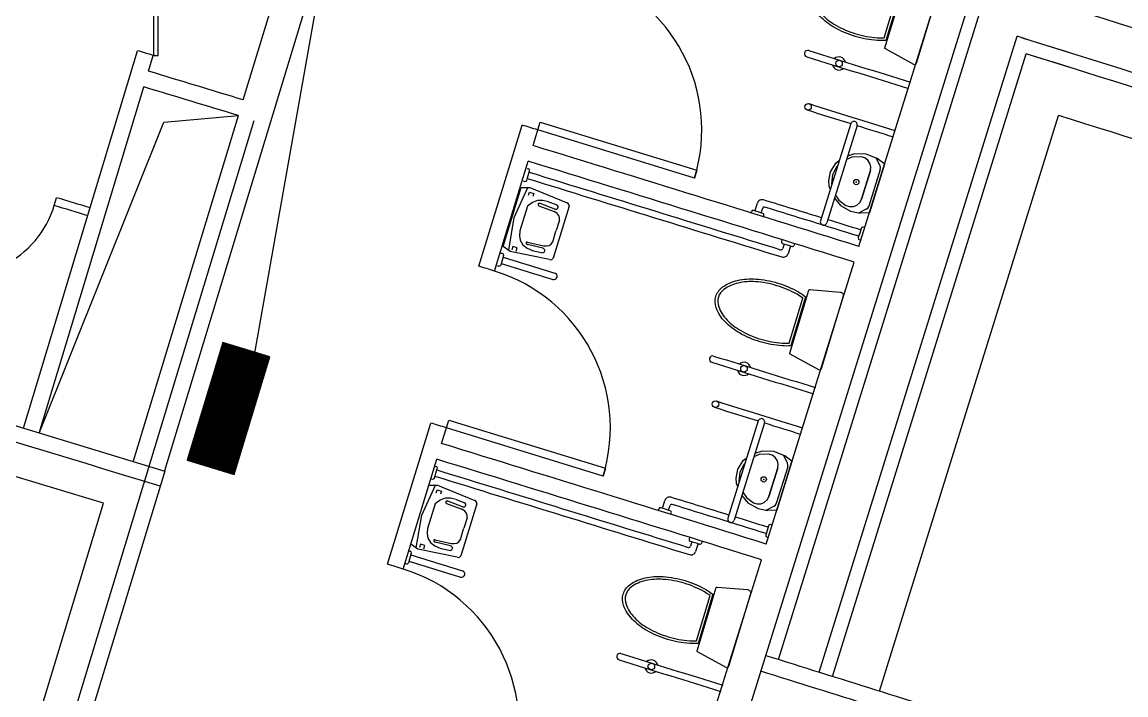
# Model space of a CAD drawing. Extents: x 23618587 to 48466785, y 42305484 to 86624613.
# Drawn here: x 24307524 to 24314257, y 43210719 to 43214820 of the extents above; entities that cross this region are included whole.
import ezdxf

# ---------------------------------------------------------------- set-up
doc = ezdxf.new("R2010")
doc.units = 0
doc.header["$MEASUREMENT"] = 0
doc.layers.get('0').update_dxf_attribs({"linetype": 'CONTINUOUS'})
for name, color, linetype in [('AC-W', 7, 'CONTINUOUS'), ('EQUIP', 3, 'CONTINUOUS'), ('楼控', 1, 'CONTINUOUS')]:
    doc.layers.add(name, color=color, linetype=linetype)

# ---------------------------------------------------------------- blocks, each defined once
blk = doc.blocks.new('WC-3')
for points in [[(381.7, 218.2, 0.033558), (397, 268.9, 0.056391), (412.3, 405, 0.056391), (397, 541, 0.070142), (357.6, 644, 0.106098), (290.1, 721.4, 0.162033), (225.3, 743, 0.162033), (160.5, 721.4, 0.106098), (93, 644, 0.070142), (53.6, 541, 0.056391), (38.2, 405, 0.056391), (53.6, 268.9, 0.033558), (68.9, 218.2)], [(54.8, 405, -0.056391), (69.8, 537.3, -0.070142), (107.5, 636, -0.106098), (170.4, 708.2, -0.162033), (225.3, 726.4, -0.162033), (280.1, 708.2, -0.106098), (343.1, 636, -0.070142), (380.8, 537.3, -0.056391), (395.8, 405, -0.056391), (380.8, 272.6, -0.027675), (369.2, 232.4), (81.4, 232.4, -0.027675), (69.8, 272.6, -0.056391)], [(-19.6, 24.2, 0.477064), (0, 0), (462.9, 0, 0.477064), (472.7, 12.1), (431.3, 206.6, 0.354037), (426.4, 210.5), (24.2, 210.5, 0.354037), (19.3, 206.6)]]:
    blk.add_lwpolyline(points, format="xyb", close=True)
blk = doc.blocks.new('*X69')
at = {"color": 0}
for p, q in [((-250, 32.8), (-82.8, 200)), ((-250, 68.2), (-118.2, 200)), ((-250, 103.6), (-153.6, 200)), ((-250, 138.9), (-188.9, 200)), ((-250, 174.3), (-224.3, 200)), ((-247.5, 0), (-47.5, 200)), ((-212.1, 0), (-12.1, 200)), ((-176.8, 0), (23.2, 200)), ((-141.4, 0), (58.6, 200)), ((-106.1, 0), (93.9, 200)), ((-70.7, 0), (129.3, 200)), ((-35.4, 0), (164.6, 200)), ((0, 0), (200, 200)), ((35.4, 0), (235.4, 200)), ((70.7, 0), (250, 179.3)), ((106.1, 0), (250, 143.9)), ((141.4, 0), (250, 108.6)), ((176.8, 0), (250, 73.2)), ((212.1, 0), (250, 37.9)), ((247.5, 0), (250, 2.5))]:
    blk.add_line(p, q, dxfattribs=at)
blk = doc.blocks.new('_LINKPT1')
blk.add_line((0, 0), (0, 0))
blk = doc.blocks.new('M_Z3')
for p, q in [((-0.75, 0.6), (-0.75, 0)), ((0.75, 0.6), (-0.75, 0.6)), ((0.75, 0), (0.75, 0.6)), ((-0.75, 0), (0.75, 0))]:
    blk.add_line(p, q)
at = {"const_width": 0.6}
blk.add_lwpolyline([(-0.75, 0.3), (0.75, 0.3)], dxfattribs=at)
at = {"xscale": 0.003, "yscale": 0.003, "zscale": 0.003}
blk.add_blockref('*X69', (0, 0), dxfattribs=at)
for p in [(0, 0.6), (-0.75, 0.3), (0.75, 0.3), (0, 0)]:
    blk.add_blockref('_LINKPT1', p)
at = {"width": 0.8, "flags": 9}
blk.add_attdef('A', (0, 0), '', height=0.00003, dxfattribs=at)

msp = doc.modelspace()

# ---------------------------------------------------------------- linework, layer by layer
at = {"layer": 'AC-W', "color": 7}
for p, q in [((24308872.56648, 43214346.01378), (24309483.11403, 43216355.32629)), ((24308872.56648, 43214346.01378), (24309483.11403, 43216355.32629)), ((24308395.24031, 43212087.21764), (24309674.47569, 43216297.18237)), ((24308395.24031, 43212087.21764), (24309674.47569, 43216297.18237)), ((24312628.59074, 43213452.7277), (24313178.79263, 43215218.93234)), ((24312628.59074, 43213452.7277), (24313178.79263, 43215218.93234)), ((24310752.45106, 43206757.67539), (24313369.76692, 43215159.52841)), ((24310752.45106, 43206757.67539), (24313369.76692, 43215159.52841)), ((24312137.33566, 43210934.31694), (24313422.32218, 43215059.2558)), ((24312137.33566, 43210934.31694), (24313422.32218, 43215059.2558)), ((24312385.56986, 43210856.98789), (24313593.18393, 43214733.55323)), ((24312385.56986, 43210856.98789), (24313593.18393, 43214733.55323)), ((24307532.55053, 43212344.17341), (24308228.43688, 43214645.64991)), ((24307532.55053, 43212344.17341), (24308228.43688, 43214645.64991)), ((24308295.21455, 43214520.9874), (24308324.15698, 43214616.70749)), ((24308295.21455, 43214520.9874), (24308324.15698, 43214616.70749)), ((24312466.72335, 43210831.70724), (24313649.03468, 43214627.04816)), ((24312466.72335, 43210831.70724), (24313649.03468, 43214627.04816)), ((24307628.23102, 43212315.10003), (24308266.27213, 43214425.2673)), ((24307628.23102, 43212315.10003), (24308266.27213, 43214425.2673)), ((24308203.8795, 43212145.36433), (24308843.49314, 43214250.33337)), ((24308203.8795, 43212145.36433), (24308843.49314, 43214250.33337)), ((24312579.24274, 43214201.40127), (24312394.0783, 43213608.35028)), ((24312579.24274, 43214201.40127), (24312394.0783, 43213608.35028)), ((24312753.14743, 43210742.48141), (24313846.12378, 43214251.04788)), ((24312753.14743, 43210742.48141), (24313846.12378, 43214251.04788)), ((24310310.05816, 43213332.10751), (24310574.25348, 43214192.45677)), ((24310310.05816, 43213332.10751), (24310574.25348, 43214192.45677)), ((24310640.49323, 43214067.50875), (24310669.84827, 43214163.10312)), ((24310640.49323, 43214067.50875), (24310669.84827, 43214163.10312)), ((24312617.42494, 43214189.47989), (24312432.26051, 43213596.4289)), ((24312617.42494, 43214189.47989), (24312432.26051, 43213596.4289)), ((24312585.31349, 43213996.55505), (24312553.05983, 43213983.32911)), ((24312585.31349, 43213996.55505), (24312553.05983, 43213983.32911)), ((24312602.40571, 43214016.92751), (24312559.17828, 43214002.92547)), ((24312602.40571, 43214016.92751), (24312559.17828, 43214002.92547)), ((24312641.72276, 43213999.14058), (24312585.31349, 43213996.55505)), ((24312641.72276, 43213999.14058), (24312585.31349, 43213996.55505)), ((24312673.74938, 43214014.88236), (24312602.40571, 43214016.92751)), ((24312673.74938, 43214014.88236), (24312602.40571, 43214016.92751)), ((24312642.37258, 43213999.05665), (24312641.72276, 43213999.14058)), ((24312642.37258, 43213999.05665), (24312641.72276, 43213999.14058)), ((24312664.61522, 43213992.12769), (24312642.37258, 43213999.05665)), ((24312664.61522, 43213992.12769), (24312642.37258, 43213999.05665)), ((24312740.54292, 43213989.2429), (24312673.74938, 43214014.88236)), ((24312740.54292, 43213989.2429), (24312673.74938, 43214014.88236)), ((24312756.80928, 43213945.6871), (24312733.11368, 43213992.48969)), ((24312756.80928, 43213945.6871), (24312733.11368, 43213992.48969)), ((24310405.65294, 43213302.75386), (24310611.1382, 43213971.91439)), ((24310405.65294, 43213302.75386), (24310611.1382, 43213971.91439)), ((24310603.87254, 43213928.35493), (24310613.30557, 43213925.42804)), ((24310603.87254, 43213928.35493), (24310613.30557, 43213925.42804)), ((24312483.42017, 43213955.84447), (24312453.53351, 43213907.95308)), ((24312483.42017, 43213955.84447), (24312453.53351, 43213907.95308)), ((24312492.78756, 43213938.06817), (24312467.83089, 43213889.22118)), ((24312492.78756, 43213938.06817), (24312467.83089, 43213889.22118)), ((24312508.53273, 43213974.92885), (24312483.42017, 43213955.84447)), ((24312508.53273, 43213974.92885), (24312483.42017, 43213955.84447)), ((24312498.71469, 43213943.48328), (24312492.78756, 43213938.06817)), ((24312498.71469, 43213943.48328), (24312492.78756, 43213938.06817)), ((24312683.22596, 43213978.26383), (24312664.61522, 43213992.12769)), ((24312683.22596, 43213978.26383), (24312664.61522, 43213992.12769)), ((24312695.96005, 43213959.13724), (24312683.22596, 43213978.26383)), ((24312695.96005, 43213959.13724), (24312683.22596, 43213978.26383)), ((24312784.60698, 43213953.55588), (24312692.66487, 43213658.41225)), ((24312692.66487, 43213658.41225), (24312784.60698, 43213953.55588)), ((24312784.60698, 43213953.55588), (24312692.66487, 43213658.41225)), ((24312692.66487, 43213658.41225), (24312784.60698, 43213953.55588)), ((24312701.28159, 43213937.05486), (24312695.96005, 43213959.13724)), ((24312701.28159, 43213937.05486), (24312695.96005, 43213959.13724)), ((24312698.54871, 43213914.68017), (24312701.28159, 43213937.05486)), ((24312698.54871, 43213914.68017), (24312701.28159, 43213937.05486)), ((24312785.99404, 43213954.71161), (24312740.54292, 43213989.2429)), ((24312785.99404, 43213954.71161), (24312740.54292, 43213989.2429)), ((24312757.58896, 43213944.03454), (24312756.80928, 43213945.6871)), ((24312757.58896, 43213944.03454), (24312756.80928, 43213945.6871)), ((24312760.24973, 43213932.99335), (24312757.58896, 43213944.03454)), ((24312760.24973, 43213932.99335), (24312757.58896, 43213944.03454)), ((24312758.88329, 43213921.806), (24312760.24973, 43213932.99335)), ((24312758.88329, 43213921.806), (24312760.24973, 43213932.99335)), ((24312453.53351, 43213907.95308), (24312442.49535, 43213852.69185)), ((24312453.53351, 43213907.95308), (24312442.49535, 43213852.69185)), ((24312467.83089, 43213889.22118), (24312461.72897, 43213834.69555)), ((24312467.83089, 43213889.22118), (24312461.72897, 43213834.69555)), ((24312698.54871, 43213914.68017), (24312644.18997, 43213740.18301)), ((24312644.18997, 43213740.18301), (24312698.54871, 43213914.68017)), ((24312698.54871, 43213914.68017), (24312644.18997, 43213740.18301)), ((24312644.18997, 43213740.18301), (24312698.54871, 43213914.68017)), ((24312758.88329, 43213921.806), (24312689.46998, 43213698.98212)), ((24312758.88329, 43213921.806), (24312689.46998, 43213698.98212)), ((24310457.53395, 43213452.92362), (24310567.61432, 43213811.16347)), ((24310457.53395, 43213452.92362), (24310567.61432, 43213811.16347)), ((24310526.35072, 43213628.8812), (24310609.56304, 43213812.2161)), ((24310526.35072, 43213628.8812), (24310609.56304, 43213812.2161)), ((24310567.61432, 43213811.16347), (24310620.60698, 43213811.56346)), ((24310567.61432, 43213811.16347), (24310620.60698, 43213811.56346)), ((24310580.16356, 43213851.94889), (24310589.58958, 43213849.02416)), ((24310580.16356, 43213851.94889), (24310589.58958, 43213849.02416)), ((24310620.60698, 43213811.56346), (24310848.15431, 43213718.32137)), ((24310620.60698, 43213811.56346), (24310848.15431, 43213718.32137)), ((24312442.49535, 43213852.69185), (24312444.86777, 43213822.5247)), ((24312442.49535, 43213852.69185), (24312444.86777, 43213822.5247)), ((24312444.86777, 43213822.5247), (24312453.67379, 43213799.22473)), ((24312444.86777, 43213822.5247), (24312453.67379, 43213799.22473)), ((24312461.72897, 43213834.69555), (24312463.07623, 43213829.33922)), ((24312461.72897, 43213834.69555), (24312463.07623, 43213829.33922)), ((24307719.43276, 43213702.14707), (24307733.88164, 43213750.01386)), ((24307719.43276, 43213702.14707), (24307733.88164, 43213750.01386)), ((24310613.50977, 43213764.76742), (24310619.54677, 43213784.4139)), ((24310613.50977, 43213764.76742), (24310619.54677, 43213784.4139)), ((24310619.54677, 43213784.4139), (24310646.1051, 43213776.25303)), ((24310619.54677, 43213784.4139), (24310646.1051, 43213776.25303)), ((24310646.1051, 43213776.25303), (24310640.06811, 43213756.60654)), ((24310646.1051, 43213776.25303), (24310640.06811, 43213756.60654)), ((24310735.12221, 43213725.44466), (24310781.23989, 43213707.3831)), ((24310735.12221, 43213725.44466), (24310781.23989, 43213707.3831)), ((24312478.99182, 43213746.10156), (24312515.7832, 43213703.24461)), ((24312478.99182, 43213746.10156), (24312515.7832, 43213703.24461)), ((24312485.28567, 43213766.2597), (24312506.67038, 43213734.8064)), ((24312485.28567, 43213766.2597), (24312506.67038, 43213734.8064)), ((24312506.67038, 43213734.8064), (24312549.45067, 43213702.93768)), ((24312506.67038, 43213734.8064), (24312549.45067, 43213702.93768)), ((24312633.33839, 43213719.71459), (24312643.99836, 43213739.57871)), ((24312633.33839, 43213719.71459), (24312643.99836, 43213739.57871)), ((24312643.99836, 43213739.57871), (24312644.18997, 43213740.183)), ((24312643.99836, 43213739.57871), (24312644.18997, 43213740.183)), ((24310675.73673, 43213701.22573), (24310769.1028, 43213665.18592)), ((24310675.73673, 43213701.22573), (24310769.1028, 43213665.18592)), ((24310772.9379, 43213680.30731), (24310683.42348, 43213714.39147)), ((24310772.9379, 43213680.30731), (24310683.42348, 43213714.39147)), ((24310860.60934, 43213697.9205), (24310763.56295, 43213382.09777)), ((24310860.60934, 43213697.9205), (24310763.56295, 43213382.09777)), ((24311969.43503, 43213655.61334), (24311972.34181, 43213665.04491)), ((24311969.43503, 43213655.61334), (24311972.34181, 43213665.04491)), ((24311994.4005, 43213668.71268), (24312009.16376, 43213716.61482)), ((24311994.4005, 43213668.71268), (24312009.16376, 43213716.61482)), ((24312032.62798, 43213656.93727), (24312041.49988, 43213685.72379)), ((24312032.62798, 43213656.93727), (24312041.49988, 43213685.72379)), ((24312515.7832, 43213703.24461), (24312577.76234, 43213667.72064)), ((24312515.7832, 43213703.24461), (24312577.76234, 43213667.72064)), ((24312549.45067, 43213702.93768), (24312571.62677, 43213695.79886)), ((24312549.45067, 43213702.93768), (24312571.62677, 43213695.79886)), ((24312571.62677, 43213695.79886), (24312594.83027, 43213696.41982)), ((24312571.62677, 43213695.79886), (24312594.83027, 43213696.41982)), ((24312577.76234, 43213667.72064), (24312636.4821, 43213655.19706)), ((24312577.76234, 43213667.72064), (24312636.4821, 43213655.19706)), ((24312594.83027, 43213696.41982), (24312616.26249, 43213704.72567)), ((24312594.83027, 43213696.41982), (24312616.26249, 43213704.72567)), ((24312616.26249, 43213704.72567), (24312633.33839, 43213719.71459)), ((24312616.26249, 43213704.72567), (24312633.33839, 43213719.71459)), ((24312673.04678, 43213679.90562), (24312625.11343, 43213656.23293)), ((24312673.04678, 43213679.90562), (24312625.11343, 43213656.23293)), ((24312693.50322, 43213657.80655), (24312636.48213, 43213655.19706)), ((24312693.50322, 43213657.80655), (24312636.48213, 43213655.19706)), ((24312673.04678, 43213679.90562), (24312682.22349, 43213686.65435)), ((24312673.04678, 43213679.90562), (24312682.22349, 43213686.65435)), ((24312682.22349, 43213686.65435), (24312688.41185, 43213696.0932)), ((24312682.22349, 43213686.65435), (24312688.41185, 43213696.0932)), ((24312688.41185, 43213696.0932), (24312689.46998, 43213698.98212)), ((24312688.41185, 43213696.0932), (24312689.46998, 43213698.98212)), ((24310492.00496, 43213430.50823), (24310526.35072, 43213628.8812)), ((24310492.00496, 43213430.50823), (24310526.35072, 43213628.8812)), ((24310801.45437, 43213613.70078), (24310781.98188, 43213550.33054)), ((24310801.45437, 43213613.70078), (24310781.98188, 43213550.33054)), ((24312045.88695, 43213632.0527), (24312048.79589, 43213641.49128)), ((24312045.88695, 43213632.0527), (24312048.79589, 43213641.49128)), ((24310760.83798, 43213481.52091), (24310780.31046, 43213544.89115)), ((24310760.83798, 43213481.52091), (24310780.31046, 43213544.89115)), ((24310780.31046, 43213544.89115), (24310781.98188, 43213550.33054)), ((24310780.31046, 43213544.89115), (24310781.98188, 43213550.33054)), ((24312664.09006, 43213566.68418), (24312654.74249, 43213569.58587)), ((24312664.09006, 43213566.68418), (24312654.74249, 43213569.58587)), ((24310699.83977, 43213442.42055), (24310606.6315, 43213464.48364)), ((24310699.83977, 43213442.42055), (24310606.6315, 43213464.48364)), ((24310607.66421, 43213479.69405), (24310705.1577, 43213457.0863)), ((24310607.66421, 43213479.69405), (24310705.1577, 43213457.0863)), ((24312159.2355, 43213492.67882), (24312156.37095, 43213483.38006)), ((24312159.2355, 43213492.67882), (24312156.37095, 43213483.38006)), ((24312172.53757, 43213467.92554), (24312163.70493, 43213439.25341)), ((24312172.53757, 43213467.92554), (24312163.70493, 43213439.25341)), ((24312210.75351, 43213456.11269), (24312196.03893, 43213408.34689)), ((24312210.75351, 43213456.11269), (24312196.03893, 43213408.34689)), ((24312235.68998, 43213469.1265), (24312232.80848, 43213459.77269)), ((24312235.68998, 43213469.1265), (24312232.80848, 43213459.77269)), ((24312640.37275, 43213490.28071), (24312631.0802, 43213493.16532)), ((24312640.37275, 43213490.28071), (24312631.0802, 43213493.16532)), ((24310461.19805, 43213396.7574), (24310443.57444, 43213339.40404)), ((24310461.19805, 43213396.7574), (24310443.57444, 43213339.40404)), ((24310501.15807, 43213422.83511), (24310457.53395, 43213452.92362)), ((24310501.15807, 43213422.83511), (24310457.53395, 43213452.92362)), ((24310741.80112, 43213372.2111), (24310501.15807, 43213422.83511)), ((24310741.80112, 43213372.2111), (24310501.15807, 43213422.83511)), ((24310517.53676, 43213452.43783), (24310511.49977, 43213432.79135)), ((24310517.53676, 43213452.43783), (24310511.49977, 43213432.79135)), ((24310544.09509, 43213444.27695), (24310517.53676, 43213452.43783)), ((24310544.09509, 43213444.27695), (24310517.53676, 43213452.43783)), ((24310538.0581, 43213424.63047), (24310544.09509, 43213444.27695)), ((24310538.0581, 43213424.63047), (24310544.09509, 43213444.27695)), ((24310643.20275, 43213426.30675), (24310691.50509, 43213415.35481)), ((24310643.20275, 43213426.30675), (24310691.50509, 43213415.35481)), ((24312141.64998, 43213435.5935), (24312141.64459, 43213435.576)), ((24312141.64998, 43213435.5935), (24312141.64459, 43213435.576)), ((24312063.49382, 43211638.70851), (24312598.84879, 43213357.253)), ((24312063.49382, 43211638.70851), (24312598.84879, 43213357.253)), ((24312014.56891, 43212388.96685), (24311829.40447, 43211795.91585)), ((24312014.56891, 43212388.96685), (24311829.40447, 43211795.91585)), ((24312052.75111, 43212377.04547), (24311867.58667, 43211783.99447)), ((24312052.75111, 43212377.04547), (24311867.58667, 43211783.99447)), ((24309752.31248, 43211515.81464), (24310016.5078, 43212376.16389)), ((24309752.31248, 43211515.81464), (24310016.5078, 43212376.16389)), ((24310082.74755, 43212251.21589), (24310112.10259, 43212346.81025)), ((24310082.74755, 43212251.21589), (24310112.10259, 43212346.81025)), ((24312020.63966, 43212184.12063), (24311988.386, 43212170.89468)), ((24312020.63966, 43212184.12063), (24311988.386, 43212170.89468)), ((24312037.73188, 43212204.49308), (24311994.50444, 43212190.49105)), ((24312037.73188, 43212204.49308), (24311994.50444, 43212190.49105)), ((24312077.04892, 43212186.70615), (24312020.63966, 43212184.12063)), ((24312077.04892, 43212186.70615), (24312020.63966, 43212184.12063)), ((24312109.07555, 43212202.44794), (24312037.73188, 43212204.49308)), ((24312109.07555, 43212202.44794), (24312037.73188, 43212204.49308)), ((24312077.69875, 43212186.62222), (24312077.04892, 43212186.70615)), ((24312077.69875, 43212186.62222), (24312077.04892, 43212186.70615)), ((24312099.94139, 43212179.69327), (24312077.69875, 43212186.62222)), ((24312099.94139, 43212179.69327), (24312077.69875, 43212186.62222)), ((24312118.55212, 43212165.8294), (24312099.94139, 43212179.69327)), ((24312118.55212, 43212165.8294), (24312099.94139, 43212179.69327)), ((24312175.86908, 43212176.80847), (24312109.07555, 43212202.44794)), ((24312175.86908, 43212176.80847), (24312109.07555, 43212202.44794)), ((24312192.13544, 43212133.25268), (24312168.43985, 43212180.05526)), ((24312192.13544, 43212133.25268), (24312168.43985, 43212180.05526)), ((24312221.32021, 43212142.27719), (24312175.86908, 43212176.80847)), ((24312221.32021, 43212142.27719), (24312175.86908, 43212176.80847)), ((24309847.90727, 43211486.461), (24310053.39252, 43212155.62153)), ((24309847.90727, 43211486.461), (24310053.39252, 43212155.62153)), ((24310040.54287, 43212113.7768), (24310049.9759, 43212110.8499)), ((24310040.54287, 43212113.7768), (24310049.9759, 43212110.8499)), ((24311918.74633, 43212143.41005), (24311888.85968, 43212095.51865)), ((24311918.74633, 43212143.41005), (24311888.85968, 43212095.51865)), ((24311928.11373, 43212125.63374), (24311903.15706, 43212076.78676)), ((24311928.11373, 43212125.63374), (24311903.15706, 43212076.78676)), ((24311943.8589, 43212162.49443), (24311918.74633, 43212143.41005)), ((24311943.8589, 43212162.49443), (24311918.74633, 43212143.41005)), ((24311934.04086, 43212131.04886), (24311928.11373, 43212125.63374)), ((24311934.04086, 43212131.04886), (24311928.11373, 43212125.63374)), ((24312131.28622, 43212146.70281), (24312118.55212, 43212165.8294)), ((24312131.28622, 43212146.70281), (24312118.55212, 43212165.8294)), ((24312194.20946, 43212109.37158), (24312124.79614, 43211886.5477)), ((24312194.20946, 43212109.37158), (24312124.79614, 43211886.5477)), ((24312219.93315, 43212141.12145), (24312127.99104, 43211845.97783)), ((24312127.99104, 43211845.97783), (24312219.93315, 43212141.12145)), ((24312219.93315, 43212141.12145), (24312127.99104, 43211845.97783)), ((24312127.99104, 43211845.97783), (24312219.93315, 43212141.12145)), ((24312136.60776, 43212124.62044), (24312131.28622, 43212146.70281)), ((24312136.60776, 43212124.62044), (24312131.28622, 43212146.70281)), ((24312133.87488, 43212102.24575), (24312136.60776, 43212124.62044)), ((24312133.87488, 43212102.24575), (24312136.60776, 43212124.62044)), ((24312192.91513, 43212131.60011), (24312192.13544, 43212133.25268)), ((24312192.91513, 43212131.60011), (24312192.13544, 43212133.25268)), ((24312195.5759, 43212120.55892), (24312192.91513, 43212131.60011)), ((24312195.5759, 43212120.55892), (24312192.91513, 43212131.60011)), ((24312194.20946, 43212109.37158), (24312195.5759, 43212120.55892)), ((24312194.20946, 43212109.37158), (24312195.5759, 43212120.55892)), ((24311888.85968, 43212095.51865), (24311877.82152, 43212040.25743)), ((24311888.85968, 43212095.51865), (24311877.82152, 43212040.25743)), ((24311877.82152, 43212040.25743), (24311880.19394, 43212010.09028)), ((24311877.82152, 43212040.25743), (24311880.19394, 43212010.09028)), ((24311903.15706, 43212076.78676), (24311897.05514, 43212022.26112)), ((24311903.15706, 43212076.78676), (24311897.05514, 43212022.26112)), ((24312133.87488, 43212102.24575), (24312079.51614, 43211927.74859)), ((24312079.51614, 43211927.74859), (24312133.87488, 43212102.24575)), ((24312133.87488, 43212102.24575), (24312079.51614, 43211927.74859)), ((24312079.51614, 43211927.74859), (24312133.87488, 43212102.24575)), ((24307542.48248, 43212031.50739), (24307542.49612, 43212031.55249)), ((24307542.48248, 43212031.50739), (24307542.49612, 43212031.55249)), ((24309894.20428, 43211638.34548), (24310004.28465, 43211996.58534)), ((24309894.20428, 43211638.34548), (24310004.28465, 43211996.58534)), ((24309963.02104, 43211814.30306), (24310046.23337, 43211997.63796)), ((24309963.02104, 43211814.30306), (24310046.23337, 43211997.63796)), ((24310004.28465, 43211996.58534), (24310057.27731, 43211996.98532)), ((24310004.28465, 43211996.58534), (24310057.27731, 43211996.98532)), ((24310016.83389, 43212037.37075), (24310026.25991, 43212034.44602)), ((24310016.83389, 43212037.37075), (24310026.25991, 43212034.44602)), ((24310057.27731, 43211996.98532), (24310284.82463, 43211903.74323)), ((24310057.27731, 43211996.98532), (24310284.82463, 43211903.74323)), ((24311880.19394, 43212010.09028), (24311888.99995, 43211986.79031)), ((24311880.19394, 43212010.09028), (24311888.99995, 43211986.79031)), ((24311897.05514, 43212022.26112), (24311898.4024, 43212016.90479)), ((24311897.05514, 43212022.26112), (24311898.4024, 43212016.90479)), ((24310050.1801, 43211950.18928), (24310056.2171, 43211969.83576)), ((24310050.1801, 43211950.18928), (24310056.2171, 43211969.83576)), ((24310056.2171, 43211969.83576), (24310082.77543, 43211961.67489)), ((24310056.2171, 43211969.83576), (24310082.77543, 43211961.67489)), ((24310082.77543, 43211961.67489), (24310076.73843, 43211942.02841)), ((24310082.77543, 43211961.67489), (24310076.73843, 43211942.02841)), ((24310171.79254, 43211910.86652), (24310217.91022, 43211892.80496)), ((24310171.79254, 43211910.86652), (24310217.91022, 43211892.80496)), ((24311914.31799, 43211933.66713), (24311951.10937, 43211890.81019)), ((24311914.31799, 43211933.66713), (24311951.10937, 43211890.81019)), ((24311920.61183, 43211953.82528), (24311941.99655, 43211922.37197)), ((24311920.61183, 43211953.82528), (24311941.99655, 43211922.37197)), ((24311941.99655, 43211922.37197), (24311984.77684, 43211890.50326)), ((24311941.99655, 43211922.37197), (24311984.77684, 43211890.50326)), ((24312051.58865, 43211892.29124), (24312068.66455, 43211907.28017)), ((24312051.58865, 43211892.29124), (24312068.66455, 43211907.28017)), ((24312068.66455, 43211907.28017), (24312079.32453, 43211927.14428)), ((24312068.66455, 43211907.28017), (24312079.32453, 43211927.14428)), ((24312079.32453, 43211927.14428), (24312079.51613, 43211927.74858)), ((24312079.32453, 43211927.14428), (24312079.51613, 43211927.74858)), ((24310112.40706, 43211886.64759), (24310205.77313, 43211850.60778)), ((24310112.40706, 43211886.64759), (24310205.77313, 43211850.60778)), ((24310209.60823, 43211865.72917), (24310120.09381, 43211899.81333)), ((24310209.60823, 43211865.72917), (24310120.09381, 43211899.81333)), ((24310297.27967, 43211883.34236), (24310200.23328, 43211567.51963)), ((24310297.27967, 43211883.34236), (24310200.23328, 43211567.51963)), ((24311404.7612, 43211843.17892), (24311407.66797, 43211852.61049)), ((24311404.7612, 43211843.17892), (24311407.66797, 43211852.61049)), ((24311429.72667, 43211856.27825), (24311444.48993, 43211904.1804)), ((24311429.72667, 43211856.27825), (24311444.48993, 43211904.1804)), ((24311467.95414, 43211844.50284), (24311476.82604, 43211873.28937)), ((24311467.95414, 43211844.50284), (24311476.82604, 43211873.28937)), ((24311951.10937, 43211890.81019), (24312013.08851, 43211855.28621)), ((24311951.10937, 43211890.81019), (24312013.08851, 43211855.28621)), ((24311984.77684, 43211890.50326), (24312006.95293, 43211883.36444)), ((24311984.77684, 43211890.50326), (24312006.95293, 43211883.36444)), ((24312006.95293, 43211883.36444), (24312030.15643, 43211883.9854)), ((24312006.95293, 43211883.36444), (24312030.15643, 43211883.9854)), ((24312013.08851, 43211855.28621), (24312071.80827, 43211842.76263)), ((24312013.08851, 43211855.28621), (24312071.80827, 43211842.76263)), ((24312030.15643, 43211883.9854), (24312051.58865, 43211892.29124)), ((24312030.15643, 43211883.9854), (24312051.58865, 43211892.29124)), ((24312108.37295, 43211867.47119), (24312060.43959, 43211843.79851)), ((24312108.37295, 43211867.47119), (24312060.43959, 43211843.79851)), ((24312128.82938, 43211845.37213), (24312071.80829, 43211842.76263)), ((24312128.82938, 43211845.37213), (24312071.80829, 43211842.76263)), ((24312108.37295, 43211867.47119), (24312117.54966, 43211874.21993)), ((24312108.37295, 43211867.47119), (24312117.54966, 43211874.21993)), ((24312117.54966, 43211874.21993), (24312123.73801, 43211883.65878)), ((24312117.54966, 43211874.21993), (24312123.73801, 43211883.65878)), ((24312123.73801, 43211883.65878), (24312124.79614, 43211886.5477)), ((24312123.73801, 43211883.65878), (24312124.79614, 43211886.5477)), ((24309928.67528, 43211615.93009), (24309963.02104, 43211814.30306)), ((24309928.67528, 43211615.93009), (24309963.02104, 43211814.30306)), ((24310238.12469, 43211799.12264), (24310218.65221, 43211735.7524)), ((24310238.12469, 43211799.12264), (24310218.65221, 43211735.7524)), ((24311481.21312, 43211819.61827), (24311484.12205, 43211829.05685)), ((24311481.21312, 43211819.61827), (24311484.12205, 43211829.05685)), ((24310197.50831, 43211666.94278), (24310216.98079, 43211730.31301)), ((24310197.50831, 43211666.94278), (24310216.98079, 43211730.31301)), ((24310216.98079, 43211730.31301), (24310218.65221, 43211735.7524)), ((24310216.98079, 43211730.31301), (24310218.65221, 43211735.7524)), ((24312099.41623, 43211754.24975), (24312090.06866, 43211757.15144)), ((24312099.41623, 43211754.24975), (24312090.06866, 43211757.15144)), ((24309937.82839, 43211608.25697), (24309894.20428, 43211638.34548)), ((24309937.82839, 43211608.25697), (24309894.20428, 43211638.34548)), ((24309954.20709, 43211637.85969), (24309948.17009, 43211618.21321)), ((24309954.20709, 43211637.85969), (24309948.17009, 43211618.21321)), ((24309980.76542, 43211629.69881), (24309954.20709, 43211637.85969)), ((24309980.76542, 43211629.69881), (24309954.20709, 43211637.85969)), ((24310136.5101, 43211627.84242), (24310043.30183, 43211649.9055)), ((24310136.5101, 43211627.84242), (24310043.30183, 43211649.9055)), ((24310044.33454, 43211665.11591), (24310141.82803, 43211642.50816)), ((24310044.33454, 43211665.11591), (24310141.82803, 43211642.50816)), ((24311595.90582, 43211678.10068), (24311593.04128, 43211668.80192)), ((24311595.90582, 43211678.10068), (24311593.04128, 43211668.80192)), ((24311609.2079, 43211653.34741), (24311600.37525, 43211624.67527)), ((24311609.2079, 43211653.34741), (24311600.37525, 43211624.67527)), ((24311647.42384, 43211641.53455), (24311632.70926, 43211593.76875)), ((24311647.42384, 43211641.53455), (24311632.70926, 43211593.76875)), ((24311672.36031, 43211654.54836), (24311669.47881, 43211645.19455)), ((24311672.36031, 43211654.54836), (24311669.47881, 43211645.19455)), ((24312075.69892, 43211677.84629), (24312066.40637, 43211680.7309)), ((24312075.69892, 43211677.84629), (24312066.40637, 43211680.7309)), ((24309897.86838, 43211582.17926), (24309880.24476, 43211524.8259)), ((24309897.86838, 43211582.17926), (24309880.24476, 43211524.8259)), ((24310178.47145, 43211557.63296), (24309937.82839, 43211608.25697)), ((24310178.47145, 43211557.63296), (24309937.82839, 43211608.25697)), ((24309974.72842, 43211610.05233), (24309980.76542, 43211629.69881)), ((24309974.72842, 43211610.05233), (24309980.76542, 43211629.69881)), ((24310079.87308, 43211611.72861), (24310128.17542, 43211600.77668)), ((24310079.87308, 43211611.72861), (24310128.17542, 43211600.77668)), ((24311578.32031, 43211621.01536), (24311578.31492, 43211620.99786)), ((24311578.32031, 43211621.01536), (24311578.31492, 43211620.99786)), ((24311498.39691, 43209824.68932), (24312033.75188, 43211543.23381)), ((24311498.39691, 43209824.68932), (24312033.75188, 43211543.23381))]:
    msp.add_line(p, q, dxfattribs=at)
at = {"layer": 'AC-W', "color": 7, "ltscale": 300}
msp.add_line((24306293.50165, 43205514.35154), (24308939.17618, 43214221.26869), dxfattribs=at)
msp.add_line((24306293.50165, 43205514.35154), (24308939.17618, 43214221.26869), dxfattribs=at)
at = {"layer": 'AC-W', "color": 7, "ltscale": 1000}
for p, q in [((24304725.59198, 43213197.0928), (24308393.7993, 43212082.47525)), ((24304725.59198, 43213197.0928), (24308393.7993, 43212082.47525)), ((24308020.97109, 43211887.37026), (24304926.59042, 43212819.82162)), ((24308020.97109, 43211887.37026), (24304926.59042, 43212819.82162)), ((24308393.7993, 43212082.47525), (24306796.48894, 43206825.72549)), ((24308393.7993, 43212082.47525), (24306796.48894, 43206825.72549)), ((24306509.15871, 43206911.9944), (24308020.97109, 43211887.37026)), ((24306509.15871, 43206911.9944), (24308020.97109, 43211887.37026))]:
    msp.add_line(p, q, dxfattribs=at)
at = {"layer": 'AC-W', "color": 7}
for points in [[(24308324.62275, 43214615.79954), (24308354.62268, 43214615.73611), (24308355.89126, 43215215.73477), (24308325.89133, 43215215.7982)], [(24308324.62275, 43214615.79954), (24308354.62268, 43214615.73611), (24308355.89126, 43215215.73477), (24308325.89133, 43215215.7982)], [(24310669.84827, 43214163.10312), (24310684.52578, 43214210.9003), (24311640.4694, 43213917.34994), (24311625.79188, 43213869.55276)], [(24310669.84827, 43214163.10312), (24310684.52578, 43214210.9003), (24311640.4694, 43213917.34994), (24311625.79188, 43213869.55276)], [(24310112.10259, 43212346.81025), (24310126.78011, 43212394.60743), (24311082.72372, 43212101.05707), (24311068.0462, 43212053.25989)], [(24310112.10259, 43212346.81025), (24310126.78011, 43212394.60743), (24311082.72372, 43212101.05707), (24311068.0462, 43212053.25989)]]:
    msp.add_lwpolyline(points, close=True, dxfattribs=at)
for points in [[(24307628.23102, 43212315.10003), (24308387.44197, 43214210.43935), (24308843.49315, 43214250.33337)], [(24307628.23102, 43212315.10003), (24308387.44197, 43214210.43935), (24308843.49315, 43214250.33337)], [(24310735.12221, 43213725.44466), (24310701.02824, 43213733.62396), (24310667.12707, 43213732.00513), (24310637.5077, 43213720.78344), (24310607.09584, 43213698.72787), (24310607.09584, 43213698.72787)], [(24310735.12221, 43213725.44466), (24310701.02824, 43213733.62396), (24310667.12707, 43213732.00513), (24310637.5077, 43213720.78344), (24310607.09584, 43213698.72787), (24310607.09584, 43213698.72787)], [(24310607.09584, 43213698.72787), (24310560.32184, 43213548.37609), (24310557.96911, 43213518.36234)], [(24310607.09584, 43213698.72787), (24310560.32184, 43213548.37609), (24310557.96911, 43213518.36234)], [(24310683.42348, 43213714.39147), (24310680.17438, 43213715.13851), (24310676.95726, 43213714.95227), (24310674.16015, 43213713.85522), (24310672.12042, 43213711.97967), (24310671.08409, 43213709.55184), (24310671.17616, 43213706.86457), (24310672.38553, 43213704.24197), (24310674.56633, 43213702.00038), (24310675.73673, 43213701.22573)], [(24310683.42348, 43213714.39147), (24310680.17438, 43213715.13851), (24310676.95726, 43213714.95227), (24310674.16015, 43213713.85522), (24310672.12042, 43213711.97967), (24310671.08409, 43213709.55184), (24310671.17616, 43213706.86457), (24310672.38553, 43213704.24197), (24310674.56633, 43213702.00038), (24310675.73673, 43213701.22573)], [(24310801.45437, 43213613.70078), (24310802.5463, 43213627.6306), (24310797.67983, 43213641.67071), (24310787.44192, 43213654.12767), (24310773.06741, 43213663.49899), (24310769.1028, 43213665.18592)], [(24310801.45437, 43213613.70078), (24310802.5463, 43213627.6306), (24310797.67983, 43213641.67071), (24310787.44192, 43213654.12767), (24310773.06741, 43213663.49899), (24310769.1028, 43213665.18592)], [(24310772.9379, 43213680.30731), (24310779.0707, 43213679.49848), (24310784.89097, 43213680.44262), (24310789.69671, 43213683.02587), (24310792.90827, 43213686.93664), (24310794.13829, 43213691.70323), (24310793.23841, 43213696.75073), (24310790.31718, 43213701.47034), (24310785.72692, 43213705.29279), (24310781.23989, 43213707.3831)], [(24310772.9379, 43213680.30731), (24310779.0707, 43213679.49848), (24310784.89097, 43213680.44262), (24310789.69671, 43213683.02587), (24310792.90827, 43213686.93664), (24310794.13829, 43213691.70323), (24310793.23841, 43213696.75073), (24310790.31718, 43213701.47034), (24310785.72692, 43213705.29279), (24310781.23989, 43213707.3831)], [(24310860.60934, 43213697.9205), (24310861.04612, 43213703.49242), (24310859.09953, 43213709.10847), (24310855.00436, 43213714.09126), (24310849.25456, 43213717.83978), (24310848.15431, 43213718.32137)], [(24310860.60934, 43213697.9205), (24310861.04612, 43213703.49242), (24310859.09953, 43213709.10847), (24310855.00436, 43213714.09126), (24310849.25456, 43213717.83978), (24310848.15431, 43213718.32137)], [(24310557.96911, 43213518.36234), (24310562.92684, 43213489.95539), (24310579.27197, 43213463.36352), (24310605.03303, 43213441.79411), (24310637.10286, 43213427.84875), (24310643.20275, 43213426.30675)], [(24310557.96911, 43213518.36234), (24310562.92684, 43213489.95539), (24310579.27197, 43213463.36352), (24310605.03303, 43213441.79411), (24310637.10286, 43213427.84875), (24310643.20275, 43213426.30675)], [(24310607.66421, 43213479.69405), (24310604.45863, 43213479.46259), (24310601.6908, 43213478.32423), (24310599.69456, 43213476.41629), (24310598.71069, 43213473.96889), (24310598.85785, 43213471.27722), (24310600.1183, 43213468.66593), (24310602.34001, 43213466.44999), (24310605.255, 43213464.89666), (24310606.6315, 43213464.48364)], [(24310607.66421, 43213479.69405), (24310604.45863, 43213479.46259), (24310601.6908, 43213478.32423), (24310599.69456, 43213476.41629), (24310598.71069, 43213473.96889), (24310598.85785, 43213471.27722), (24310600.1183, 43213468.66593), (24310602.34001, 43213466.44999), (24310605.255, 43213464.89666), (24310606.6315, 43213464.48364)], [(24310705.1577, 43213457.0863), (24310722.41526, 43213455.55635), (24310738.48046, 43213458.94855), (24310751.4156, 43213466.85374), (24310759.66052, 43213478.31844), (24310760.83798, 43213481.52091)], [(24310705.1577, 43213457.0863), (24310722.41526, 43213455.55635), (24310738.48046, 43213458.94855), (24310751.4156, 43213466.85374), (24310759.66052, 43213478.31844), (24310760.83798, 43213481.52091)], [(24310691.50509, 43213415.35481), (24310697.63772, 43213414.54123), (24310703.45984, 43213415.48065), (24310708.26921, 43213418.05976), (24310711.48575, 43213421.96749), (24310712.72149, 43213426.7325), (24310711.8274, 43213431.78007), (24310708.9113, 43213436.50137), (24310704.32493, 43213440.32696), (24310699.83977, 43213442.42055)], [(24310691.50509, 43213415.35481), (24310697.63772, 43213414.54123), (24310703.45984, 43213415.48065), (24310708.26921, 43213418.05976), (24310711.48575, 43213421.96749), (24310712.72149, 43213426.7325), (24310711.8274, 43213431.78007), (24310708.9113, 43213436.50137), (24310704.32493, 43213440.32696), (24310699.83977, 43213442.42055)], [(24310741.80112, 43213372.2111), (24310748.69724, 43213371.74563), (24310755.0557, 43213373.24495), (24310760.10957, 43213376.52823), (24310763.2493, 43213381.19946), (24310763.56295, 43213382.09777)], [(24310741.80112, 43213372.2111), (24310748.69724, 43213371.74563), (24310755.0557, 43213373.24495), (24310760.10957, 43213376.52823), (24310763.2493, 43213381.19946), (24310763.56295, 43213382.09777)], [(24310171.79254, 43211910.86652), (24310137.69856, 43211919.04582), (24310103.7974, 43211917.427), (24310074.17803, 43211906.2053), (24310043.76617, 43211884.14973), (24310043.76617, 43211884.14973)], [(24310171.79254, 43211910.86652), (24310137.69856, 43211919.04582), (24310103.7974, 43211917.427), (24310074.17803, 43211906.2053), (24310043.76617, 43211884.14973), (24310043.76617, 43211884.14973)], [(24310043.76617, 43211884.14973), (24309996.99217, 43211733.79796), (24309994.63944, 43211703.7842)], [(24310043.76617, 43211884.14973), (24309996.99217, 43211733.79796), (24309994.63944, 43211703.7842)], [(24310120.09381, 43211899.81333), (24310116.84471, 43211900.56037), (24310113.62759, 43211900.37414), (24310110.83047, 43211899.27708), (24310108.79074, 43211897.40153), (24310107.75442, 43211894.9737), (24310107.84649, 43211892.28643), (24310109.05586, 43211889.66383), (24310111.23666, 43211887.42224), (24310112.40706, 43211886.6476)], [(24310120.09381, 43211899.81333), (24310116.84471, 43211900.56037), (24310113.62759, 43211900.37414), (24310110.83047, 43211899.27708), (24310108.79074, 43211897.40153), (24310107.75442, 43211894.9737), (24310107.84649, 43211892.28643), (24310109.05586, 43211889.66383), (24310111.23666, 43211887.42224), (24310112.40706, 43211886.6476)], [(24310238.12469, 43211799.12264), (24310239.21663, 43211813.05246), (24310234.35016, 43211827.09257), (24310224.11224, 43211839.54954), (24310209.73774, 43211848.92086), (24310205.77313, 43211850.60778)], [(24310238.12469, 43211799.12264), (24310239.21663, 43211813.05246), (24310234.35016, 43211827.09257), (24310224.11224, 43211839.54954), (24310209.73774, 43211848.92086), (24310205.77313, 43211850.60778)], [(24310209.60823, 43211865.72917), (24310215.74103, 43211864.92034), (24310221.5613, 43211865.86448), (24310226.36703, 43211868.44773), (24310229.57859, 43211872.3585), (24310230.80862, 43211877.12509), (24310229.90874, 43211882.17259), (24310226.9875, 43211886.8922), (24310222.39725, 43211890.71465), (24310217.91022, 43211892.80496)], [(24310209.60823, 43211865.72917), (24310215.74103, 43211864.92034), (24310221.5613, 43211865.86448), (24310226.36703, 43211868.44773), (24310229.57859, 43211872.3585), (24310230.80862, 43211877.12509), (24310229.90874, 43211882.17259), (24310226.9875, 43211886.8922), (24310222.39725, 43211890.71465), (24310217.91022, 43211892.80496)], [(24310297.27967, 43211883.34236), (24310297.71644, 43211888.91429), (24310295.76985, 43211894.53033), (24310291.67469, 43211899.51312), (24310285.92489, 43211903.26165), (24310284.82463, 43211903.74323)], [(24310297.27967, 43211883.34236), (24310297.71644, 43211888.91429), (24310295.76985, 43211894.53033), (24310291.67469, 43211899.51312), (24310285.92489, 43211903.26165), (24310284.82463, 43211903.74323)], [(24309994.63944, 43211703.7842), (24309999.59717, 43211675.37725), (24310015.9423, 43211648.78538), (24310041.70336, 43211627.21597), (24310073.77319, 43211613.27061), (24310079.87308, 43211611.72861)], [(24309994.63944, 43211703.7842), (24309999.59717, 43211675.37725), (24310015.9423, 43211648.78538), (24310041.70336, 43211627.21597), (24310073.77319, 43211613.27061), (24310079.87308, 43211611.72861)], [(24310044.33454, 43211665.11591), (24310041.12896, 43211664.88445), (24310038.36113, 43211663.7461), (24310036.36489, 43211661.83816), (24310035.38101, 43211659.39075), (24310035.52818, 43211656.69908), (24310036.78863, 43211654.08779), (24310039.01033, 43211651.87185), (24310041.92533, 43211650.31853), (24310043.30183, 43211649.9055)], [(24310044.33454, 43211665.11591), (24310041.12896, 43211664.88445), (24310038.36113, 43211663.7461), (24310036.36489, 43211661.83816), (24310035.38101, 43211659.39075), (24310035.52818, 43211656.69908), (24310036.78863, 43211654.08779), (24310039.01033, 43211651.87185), (24310041.92533, 43211650.31853), (24310043.30183, 43211649.9055)], [(24310141.82803, 43211642.50816), (24310159.08559, 43211640.97821), (24310175.15079, 43211644.37041), (24310188.08593, 43211652.2756), (24310196.33085, 43211663.7403), (24310197.50831, 43211666.94278)], [(24310141.82803, 43211642.50816), (24310159.08559, 43211640.97821), (24310175.15079, 43211644.37041), (24310188.08593, 43211652.2756), (24310196.33085, 43211663.7403), (24310197.50831, 43211666.94278)], [(24310128.17542, 43211600.77668), (24310134.30805, 43211599.96309), (24310140.13017, 43211600.90251), (24310144.93954, 43211603.48163), (24310148.15607, 43211607.38935), (24310149.39182, 43211612.15436), (24310148.49773, 43211617.20193), (24310145.58163, 43211621.92323), (24310140.99526, 43211625.74883), (24310136.5101, 43211627.84242)], [(24310128.17542, 43211600.77668), (24310134.30805, 43211599.96309), (24310140.13017, 43211600.90251), (24310144.93954, 43211603.48163), (24310148.15607, 43211607.38935), (24310149.39182, 43211612.15436), (24310148.49773, 43211617.20193), (24310145.58163, 43211621.92323), (24310140.99526, 43211625.74883), (24310136.5101, 43211627.84242)], [(24310178.47145, 43211557.63296), (24310185.36757, 43211557.16749), (24310191.72602, 43211558.66681), (24310196.7799, 43211561.95009), (24310199.91962, 43211566.62132), (24310200.23328, 43211567.51963)], [(24310178.47145, 43211557.63296), (24310185.36757, 43211557.16749), (24310191.72602, 43211558.66681), (24310196.7799, 43211561.95009), (24310199.91962, 43211566.62132), (24310200.23328, 43211567.51963)]]:
    msp.add_lwpolyline(points, dxfattribs=at)
for centre, radius in [((24312507.40432, 43214568.01327), 20.02529), ((24312507.40432, 43214568.01327), 20.02529), ((24312318.13708, 43214303.9631), 20), ((24312318.13708, 43214303.9631), 20), ((24312612.81392, 43213845.1797), 16.17404), ((24312612.81392, 43213845.1797), 16.17404), ((24311927.46048, 43212706.33394), 20.02529), ((24311927.46048, 43212706.33394), 20.02529), ((24311753.46325, 43212491.52867), 20), ((24311753.46325, 43212491.52867), 20), ((24312048.14009, 43212032.74527), 16.17404), ((24312048.14009, 43212032.74527), 16.17404), ((24311362.36357, 43210892.31475), 20.02529), ((24311362.36357, 43210892.31475), 20.02529)]:
    msp.add_circle(centre, radius, dxfattribs=at)
for centre, radius, start, end in [((24148759.7883, 42835660.74182), 530172.67138, 79.4743453433, 79.4743453433), ((24148766.30591, 42835659.45113), 530172.67138, 78.1227654299, 78.1227654299), ((24148779.34207, 42835656.52904), 530172.67138, 76.2090487924, 76.2090487924), ((24148883.81275, 42687478.92908), 552922.67138, 69.3538866958, 74.1273722236), ((24148883.81275, 42687478.92908), 552847.67138, 69.3538866958, 74.1251620806), ((24148883.81275, 42687478.92908), 552797.67138, 69.3538962627, 74.1236883053), ((24148883.81275, 42687478.92908), 552722.67138, 69.3538962627, 74.1214771221), ((24310669.84827, 43214163.10312), 1000, 342.929369253, 72.929369253), ((24310669.84827, 43214163.10312), 1000, 342.929369253, 72.929369253), ((24148883.81275, 42687478.92908), 552642.67138, 71.9866417346, 72.6786649731), ((24148883.81275, 42687478.92908), 552382.67138, 72.0136190163, 72.651687738), ((24148883.81275, 42687478.92908), 552382.67138, 72.617276152, 72.651687738), ((24148883.81276, 42687478.9291), 550722.67138, 73.171309501, 73.1817132455), ((24148883.81276, 42687478.9291), 550722.67138, 73.171309501, 73.1817132455), ((24312316.3388, 43214627.12305), 20, 72.798982428, 252.798982428), ((24312316.3388, 43214627.12305), 20, 72.798982428, 252.798982428), ((24472730.20632, 43732808.02085), 542462.67138, 252.798982428, 252.8676390106), ((24472730.20632, 43732808.02085), 542462.67138, 252.798982428, 252.8676390106), ((24472730.20632, 43732808.02085), 542422.67138, 252.798982428, 252.8676390106), ((24472730.20632, 43732808.02085), 542422.67138, 252.798982428, 252.8676390106), ((24312507.40432, 43214568.01327), 40.02529, 12.801035246, 132.839179811), ((24312507.40432, 43214568.01327), 40.02529, 12.801035246, 132.839179811), ((24148883.81275, 42687478.92908), 552297.67138, 72.0224440233, 72.6428627461), ((24148883.81275, 42687478.92908), 552297.67138, 72.6145156683, 72.6428627461), ((24312507.40432, 43214568.01327), 40.02529, 192.797373186, 312.842841871), ((24312507.40432, 43214568.01327), 40.02529, 192.797373186, 312.842841871), ((24148883.81276, 42687478.9291), 550622.67138, 73.1085330773, 73.1713085563), ((24148883.81276, 42687478.9291), 550622.67138, 73.1085330773, 73.1713085563), ((24148883.81276, 42687478.9291), 550522.67138, 73.1085349664, 73.1713076113), ((24148883.81276, 42687478.9291), 550522.67138, 73.1085349664, 73.1713076113), ((24474399.08063, 43732416.40752), 542892.67138, 252.628768916, 252.6583003086), ((24474399.08063, 43732416.40752), 542892.67138, 252.628768916, 252.6583003086), ((24474399.08063, 43732416.40752), 542852.67138, 252.628768916, 252.6867720802), ((24474399.08063, 43732416.40752), 542852.67138, 252.628768916, 252.6867720802), ((24312598.33373, 43214195.44023), 20, 342.660411068, 162.660411068), ((24312598.33373, 43214195.44023), 20, 342.660411068, 162.660411068), ((24148883.81275, 42687478.92908), 551997.67138, 72.0536128429, 72.6116939804), ((24148883.81275, 42687478.92908), 551997.67138, 72.604765656, 72.6116939804), ((24148891.45934, 42687476.6333), 550972.67138, 72.9249999606, 72.9353989845), ((24148891.45934, 42687476.6333), 550972.67138, 72.9249999606, 72.9353989845), ((24474399.08063, 43732416.40752), 542892.67138, 252.6625218265, 252.6867728578), ((24474399.08063, 43732416.40752), 542892.67138, 252.6625218265, 252.6867728578), ((24148891.45934, 42687476.6333), 550872.67138, 72.708557907, 72.9249991674), ((24148891.45934, 42687476.6333), 550872.67138, 72.708557907, 72.9249991674), ((24148891.45934, 42687476.6333), 550772.67138, 72.7085599462, 72.924998374), ((24148891.45934, 42687476.6333), 550772.67138, 72.7085599462, 72.924998374), ((24310610.34212, 43213915.87722), 10, 342.756569842, 72.761816095), ((24310610.34212, 43213915.87722), 10, 342.756569842, 72.761816095), ((23793321.92462, 43374473.16864), 541642.67138, 342.7502228342, 342.7565698421), ((23793321.92462, 43374473.16864), 541642.67138, 342.7502228342, 342.7565698421), ((25611924.10243, 47435914.12135), 4418044.03295, 252.86966663051, 252.89073950834), ((25611924.10243, 47435914.12135), 4418044.03295, 252.86966663051, 252.89073950834), ((25677983.68035, 47650648.88442), 4642670.17429, 252.87115274381, 252.89095837341), ((25677983.68035, 47650648.88442), 4642670.17429, 252.87115274381, 252.89095837341), ((24310592.55303, 43213858.57497), 10, 252.761816095, 342.750222834), ((24310592.55303, 43213858.57497), 10, 252.761816095, 342.750222834), ((24148861.87627, 42687432.92682), 549772.67138, 73.1809230944, 73.2032416854), ((24148861.87627, 42687432.92682), 549772.67138, 73.1809230944, 73.2032416854), ((24312037.83307, 43213707.77905), 30, 72.863429373, 162.870900411), ((24312037.83307, 43213707.77905), 30, 72.863429373, 162.870900411), ((24125704.36128, 42609394.09833), 632418.47824, 72.82992652997, 72.86342937286), ((24125704.36128, 42609394.09833), 632418.47824, 72.82992652997, 72.86342937286), ((24307144.93673, 43213875.22015), 600, 295.924985067, 343.45394464), ((24307144.93673, 43213875.22015), 600, 295.924985067, 343.45394464), ((24148861.87627, 42687432.92682), 549722.67138, 73.1809230944, 73.2032416854), ((24148861.87627, 42687432.92682), 549722.67138, 73.1809230944, 73.2032416854), ((24311981.89824, 43213662.09965), 10, 72.882493672, 162.870900411), ((24311981.89824, 43213662.09965), 10, 72.882493672, 162.870900411), ((24152561.88263, 42696022.06128), 541642.67138, 72.8761466646, 72.8824936725), ((24152561.88263, 42696022.06128), 541642.67138, 72.8761466646, 72.8824936725), ((24312051.05631, 43213682.77854), 10, 72.860876829, 162.870900412), ((24312051.05631, 43213682.77854), 10, 72.860876829, 162.870900412), ((24124107.9977, 42604245.3394), 637769.03404, 72.80698235409, 72.86087682928), ((24124107.9977, 42604245.3394), 637769.03404, 72.80698235409, 72.86087682928), ((24312039.23945, 43213644.43654), 10, 342.870900412, 72.876146665), ((24312039.23945, 43213644.43654), 10, 342.870900412, 72.876146665), ((24312413.16929, 43213602.38924), 20, 162.659356969, 342.661465166), ((24312413.16929, 43213602.38924), 20, 162.659356969, 342.661465166), ((24125704.36128, 42609394.09833), 632418.47824, 72.80723950368, 72.82630259886), ((24125704.36128, 42609394.09833), 632418.47824, 72.80723950368, 72.82630259886), ((24830079.49347, 43053452.22866), 541642.67138, 162.8063488496, 162.8126958603), ((24830079.49347, 43053452.22866), 541642.67138, 162.8063488496, 162.8126958603), ((24312651.77783, 43213560.03543), 10, 72.754514946, 162.806348849), ((24312651.77783, 43213560.03543), 10, 72.754514946, 162.806348849), ((24312165.92776, 43213480.43602), 10, 162.878201561, 252.820020647), ((24312165.92776, 43213480.43602), 10, 162.878201561, 252.820020647), ((24472150.26248, 43730946.34151), 541642.67138, 252.8200206464, 252.8263676571), ((24472150.26248, 43730946.34151), 541642.67138, 252.8200206464, 252.8263676571), ((24312223.25167, 43213462.71673), 10, 252.826367657, 342.878201561), ((24312223.25167, 43213462.71673), 10, 252.826367657, 342.878201561), ((24312634.04486, 43213502.71576), 10, 162.81269586, 252.754514946), ((24312634.04486, 43213502.71576), 10, 162.81269586, 252.754514946), ((24469667.65219, 43731918.51522), 542402.67138, 252.9293692533, 252.9304101596), ((24469667.65219, 43731918.51522), 542402.67138, 252.9293692533, 252.9304101596), ((24310451.63915, 43213399.69467), 10, 342.918790712, 72.93041016), ((24310451.63915, 43213399.69467), 10, 342.918790712, 72.93041016), ((24469667.65219, 43731918.51522), 542422.67138, 252.9314662394, 252.9663239456), ((24469667.65219, 43731918.51522), 542422.67138, 252.9314662394, 252.9663239456), ((24312154.14812, 43213442.19745), 10, 252.825734152, 342.878201561), ((24312154.14812, 43213442.19745), 10, 252.825734152, 342.878201561), ((24312167.3685, 43213417.17901), 30, 252.827267076, 342.878201561), ((24312167.3685, 43213417.17901), 30, 252.827267076, 342.878201561), ((24148891.45934, 42687476.6333), 550072.67138, 72.9249928118, 72.93540885), ((24148891.45934, 42687476.6333), 550072.67138, 72.9249928118, 72.93540885), ((24469667.65219, 43731918.51522), 542482.67138, 252.9293692533, 252.9304088744), ((24469667.65219, 43731918.51522), 542482.67138, 252.9293692533, 252.9304088744), ((24310434.01554, 43213342.3413), 10, 252.930408875, 342.918790712), ((24310434.01554, 43213342.3413), 10, 252.930408875, 342.918790712), ((24469667.65219, 43731918.51522), 542462.67138, 252.9314653047, 252.9663204406), ((24469667.65219, 43731918.51522), 542462.67138, 252.9314653047, 252.9663204406), ((24310112.10259, 43212346.81025), 1000, 342.929369253, 72.929369253), ((24310112.10259, 43212346.81025), 1000, 342.929369253, 72.929369253), ((24310767.86543, 43213271.32348), 20, 252.966320441, 72.966320441), ((24310767.86543, 43213271.32348), 20, 252.966320441, 72.966320441), ((24311736.39496, 43212765.44372), 20, 72.798982428, 252.798982428), ((24311736.39496, 43212765.44372), 20, 72.798982428, 252.798982428), ((24472150.26248, 43730946.34151), 542422.67138, 252.798982428, 252.8676390106), ((24472150.26248, 43730946.34151), 542422.67138, 252.798982428, 252.8676390106), ((24472150.26248, 43730946.34151), 542462.67138, 252.798982428, 252.8676390106), ((24472150.26248, 43730946.34151), 542462.67138, 252.798982428, 252.8676390106), ((24311927.46048, 43212706.33394), 40.02529, 12.801035246, 132.839179811), ((24311927.46048, 43212706.33394), 40.02529, 12.801035246, 132.839179811), ((24311927.46048, 43212706.33394), 40.02529, 192.797373186, 312.842841871), ((24311927.46048, 43212706.33394), 40.02529, 192.797373186, 312.842841871), ((24473834.4068, 43730603.9731), 542892.67138, 252.628768916, 252.6583003086), ((24473834.4068, 43730603.9731), 542892.67138, 252.628768916, 252.6583003086), ((24473834.4068, 43730603.9731), 542852.67138, 252.628768916, 252.6867720802), ((24473834.4068, 43730603.9731), 542852.67138, 252.628768916, 252.6867720802), ((24312033.6599, 43212383.00581), 20, 342.660411068, 162.660411068), ((24312033.6599, 43212383.00581), 20, 342.660411068, 162.660411068), ((24473834.4068, 43730603.9731), 542892.67138, 252.6625218265, 252.6867728578), ((24473834.4068, 43730603.9731), 542892.67138, 252.6625218265, 252.6867728578), ((24148891.45934, 42687476.6333), 549072.67138, 72.9249848412, 72.9354198496), ((24148891.45934, 42687476.6333), 549072.67138, 72.9249848412, 72.9354198496), ((24148891.45934, 42687476.6333), 548972.67138, 72.7085967785, 72.9249840425), ((24148891.45934, 42687476.6333), 548972.67138, 72.7085967785, 72.9249840425), ((24310047.01245, 43212101.29909), 10, 342.756569842, 72.761816095), ((24310047.01245, 43212101.29909), 10, 342.756569842, 72.761816095), ((24148891.45934, 42687476.6333), 548872.67138, 72.7085988318, 72.9249832436), ((24148891.45934, 42687476.6333), 548872.67138, 72.7085988318, 72.9249832436), ((24310029.22335, 43212043.99683), 10, 252.761816095, 342.750222834), ((24310029.22335, 43212043.99683), 10, 252.761816095, 342.750222834), ((23792758.59495, 43372658.5905), 541642.67138, 342.7502228342, 342.7565698421), ((23792758.59495, 43372658.5905), 541642.67138, 342.7502228342, 342.7565698421), ((25611360.77276, 47434099.54321), 4418044.03295, 252.86966663051, 252.89073950834), ((25611360.77276, 47434099.54321), 4418044.03295, 252.86966663051, 252.89073950834), ((25677420.35068, 47648834.30628), 4642670.17429, 252.87115274381, 252.89095837341), ((25677420.35068, 47648834.30628), 4642670.17429, 252.87115274381, 252.89095837341), ((24311473.15924, 43211895.34462), 30, 72.863429373, 162.870900411), ((24311473.15924, 43211895.34462), 30, 72.863429373, 162.870900411), ((24125139.68745, 42607581.6639), 632418.47824, 72.82992652997, 72.86342937286), ((24125139.68745, 42607581.6639), 632418.47824, 72.82992652997, 72.86342937286), ((24311417.22441, 43211849.66523), 10, 72.882493672, 162.870900411), ((24311417.22441, 43211849.66523), 10, 72.882493672, 162.870900411), ((24151997.2088, 42694209.62685), 541642.67138, 72.8761466646, 72.8824936725), ((24151997.2088, 42694209.62685), 541642.67138, 72.8761466646, 72.8824936725), ((24311486.38248, 43211870.34411), 10, 72.860876829, 162.870900412), ((24311486.38248, 43211870.34411), 10, 72.860876829, 162.870900412), ((24311474.56562, 43211832.00211), 10, 342.870900412, 72.876146665), ((24311474.56562, 43211832.00211), 10, 342.870900412, 72.876146665), ((24123543.32387, 42602432.90497), 637769.03404, 72.80698235409, 72.86087682928), ((24123543.32387, 42602432.90497), 637769.03404, 72.80698235409, 72.86087682928), ((24311848.49546, 43211789.95481), 20, 162.659356969, 342.661465166), ((24311848.49546, 43211789.95481), 20, 162.659356969, 342.661465166), ((24125139.68745, 42607581.6639), 632418.47824, 72.80723950368, 72.82630259886), ((24125139.68745, 42607581.6639), 632418.47824, 72.80723950368, 72.82630259886), ((24829514.81964, 43051639.79423), 541642.67138, 162.8063488496, 162.8126958603), ((24829514.81964, 43051639.79423), 541642.67138, 162.8063488496, 162.8126958603), ((24312087.10399, 43211747.60101), 10, 72.754514946, 162.806348849), ((24312087.10399, 43211747.60101), 10, 72.754514946, 162.806348849), ((24311602.59809, 43211665.85788), 10, 162.878201561, 252.820020647), ((24311602.59809, 43211665.85788), 10, 162.878201561, 252.820020647), ((24471586.93281, 43729131.76337), 541642.67138, 252.8200206464, 252.8263676571), ((24471586.93281, 43729131.76337), 541642.67138, 252.8200206464, 252.8263676571), ((24311659.922, 43211648.13859), 10, 252.826367657, 342.878201561), ((24311659.922, 43211648.13859), 10, 252.826367657, 342.878201561), ((24312069.37103, 43211690.28133), 10, 162.81269586, 252.754514946), ((24312069.37103, 43211690.28133), 10, 162.81269586, 252.754514946), ((24469104.32252, 43730103.93708), 542402.67138, 252.9293692533, 252.9304101596), ((24469104.32252, 43730103.93708), 542402.67138, 252.9293692533, 252.9304101596), ((24309888.30948, 43211585.11653), 10, 342.918790712, 72.93041016), ((24309888.30948, 43211585.11653), 10, 342.918790712, 72.93041016), ((24469104.32252, 43730103.93708), 542422.67138, 252.9314662394, 252.9663239456), ((24469104.32252, 43730103.93708), 542422.67138, 252.9314662394, 252.9663239456), ((24311590.81844, 43211627.61931), 10, 252.825734152, 342.878201561), ((24311590.81844, 43211627.61931), 10, 252.825734152, 342.878201561), ((24311604.03883, 43211602.60087), 30, 252.827267076, 342.878201561), ((24311604.03883, 43211602.60087), 30, 252.827267076, 342.878201561), ((24148891.45934, 42687476.6333), 548172.67138, 72.9249776428, 72.9354297836), ((24148891.45934, 42687476.6333), 548172.67138, 72.9249776428, 72.9354297836), ((24469104.32252, 43730103.93708), 542482.67138, 252.9293692533, 252.9304088744), ((24469104.32252, 43730103.93708), 542482.67138, 252.9293692533, 252.9304088744), ((24309870.68587, 43211527.76317), 10, 252.930408875, 342.918790712), ((24309870.68587, 43211527.76317), 10, 252.930408875, 342.918790712), ((24469104.32252, 43730103.93708), 542462.67138, 252.9314653047, 252.9663204406), ((24469104.32252, 43730103.93708), 542462.67138, 252.9314653047, 252.9663204406), ((24309554.35691, 43210530.51738), 1000, 342.929369253, 72.929369253), ((24309554.35691, 43210530.51738), 1000, 342.929369253, 72.929369253), ((24310204.53576, 43211456.74534), 20, 252.966320441, 72.966320441), ((24310204.53576, 43211456.74534), 20, 252.966320441, 72.966320441), ((24311171.29805, 43210951.42453), 20, 72.798982428, 252.798982428), ((24311171.29805, 43210951.42453), 20, 72.798982428, 252.798982428), ((24471585.16557, 43729132.32232), 542422.67138, 252.798982428, 252.8676390106), ((24471585.16557, 43729132.32232), 542422.67138, 252.798982428, 252.8676390106), ((24471585.16557, 43729132.32232), 542462.67138, 252.798982428, 252.8676390106), ((24471585.16557, 43729132.32232), 542462.67138, 252.798982428, 252.8676390106), ((24311362.36357, 43210892.31475), 40.02529, 12.801035246, 132.839179811), ((24311362.36357, 43210892.31475), 40.02529, 12.801035246, 132.839179811), ((24148861.06582, 42687433.17422), 548372.67138, 72.5391052155, 72.6860454871), ((24148861.06582, 42687433.17422), 548372.67138, 72.5391052155, 72.6860454871), ((24311362.36357, 43210892.31475), 40.02529, 192.797373186, 312.842841871), ((24311362.36357, 43210892.31475), 40.02529, 192.797373186, 312.842841871), ((24148861.06582, 42687433.17422), 548272.67138, 72.5391052155, 72.6860434293), ((24148861.06582, 42687433.17422), 548272.67138, 72.5391052155, 72.6860434293)]:
    msp.add_arc(centre, radius, start, end, dxfattribs=at)
at = {"layer": 'AC-W', "color": 7, "ltscale": 300}
for centre, radius, start, end in [((24148883.81275, 42687478.92908), 577222.67138, 64.04798043582, 74.81206888449), ((24200085.69196, 42822314.57016), 421812.04579, 62.5579175751, 76.2830629249), ((24195012.2201, 42883794.05493), 342531.80868, 69.6891016778, 83.6365443873), ((24148883.81275, 42687478.92908), 548222.67138, 73.0876762547, 73.4882846169), ((24148883.81275, 42687478.92908), 548222.67138, 73.0876762547, 73.4882846169)]:
    msp.add_arc(centre, radius, start, end, dxfattribs=at)
at = {"layer": 'AC-W', "color": 7}
for p in [(24312612.81392, 43213845.1797), (24312612.81392, 43213845.1797), (24312048.14009, 43212032.74527), (24312048.14009, 43212032.74527)]:
    msp.add_point(p, dxfattribs=at)
at = {"layer": '楼控', "color": 1}
msp.add_line((24309937.04934, 43218417.35615), (24308895.21054, 43212540.86228), dxfattribs=at)

# ---------------------------------------------------------------- block references
at = {"layer": 'AC-W', "color": 7, "xscale": -1, "rotation": 73.22025597343185}
for p in [(24313112.17337, 43215010.78769), (24313112.17337, 43215010.78769), (24312532.22954, 43213149.10836), (24312532.22954, 43213149.10836), (24311967.13263, 43211335.08917), (24311967.13263, 43211335.08917)]:
    msp.add_blockref('WC-3', p, dxfattribs=at)
at = {"layer": 'EQUIP', "xscale": 500, "yscale": 500, "zscale": 500, "rotation": 253.098150724175}
msp.add_blockref('M_Z3', (24308638.99679, 43212507.95667), dxfattribs=at)

doc.saveas('drawing.dxf')
